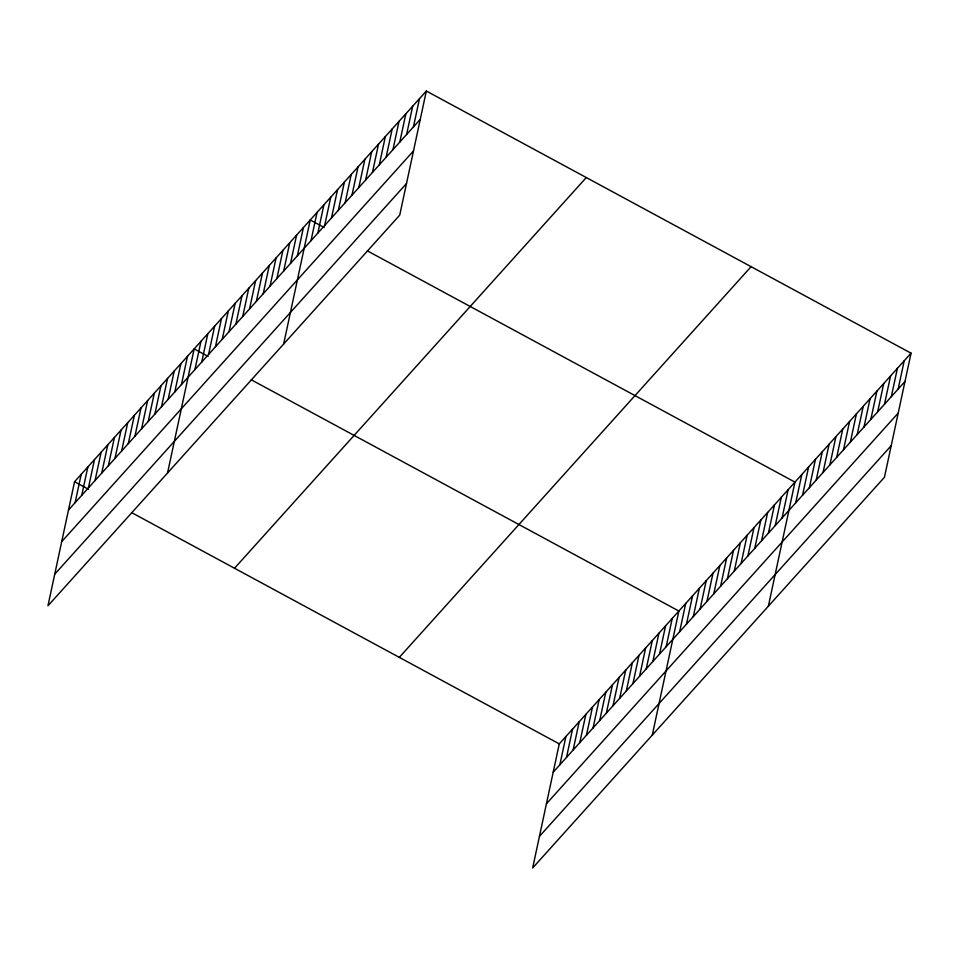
<?xml version="1.0" encoding="UTF-8"?>
<svg xmlns="http://www.w3.org/2000/svg" width="959" height="959" viewBox="0 0 959 959"><rect width="100%" height="100%" fill="white"/><g stroke="black" fill="none" stroke-linecap="round" stroke-linejoin="round"><path stroke-width="1.44" d="M426.335 91.033L74.55 481.73L47.95 605.812L399.735 215.116L426.335 91.033L911.05 353.188L884.45 477.27L532.665 867.967L559.265 743.884L911.05 353.188M75.126 502.66L81.191 474.357M81.767 495.276L87.844 466.973M88.42 487.903L94.485 459.589M95.061 480.519L101.127 452.216M101.702 473.135L107.78 444.832M108.355 465.762L114.421 437.46M114.996 458.378L121.062 430.076M121.637 450.994L127.715 422.691M128.29 443.621L134.356 415.319M134.931 436.237L140.997 407.935M141.572 428.865L147.638 400.55M148.225 421.481L154.291 393.178M154.867 414.096L160.932 385.794M161.508 406.724L167.573 378.421M168.149 399.34L174.226 371.037M174.802 391.955L180.867 363.653M181.443 384.583L187.508 356.28M167.549 472.979L194.162 348.896L208.115 356.448M194.917 369.623L200.982 341.308M201.75 362.034L207.815 333.732M208.571 354.446L214.648 326.144M215.403 346.87L221.469 318.556M222.236 339.282L228.302 310.98M229.057 331.694L235.123 303.392M235.89 324.118L241.956 295.804M242.723 316.53L248.789 288.227M249.544 308.942L255.609 280.639M256.377 301.366L262.442 273.051M263.21 293.778L269.275 265.475M270.03 286.19L276.096 257.887M276.863 278.613L282.929 250.299M283.684 271.025L289.762 242.723M290.517 263.437L296.583 235.135M297.35 255.861L303.416 227.547M283.648 344.053L310.248 219.971L324.214 227.523M311.004 240.685L317.069 212.383M317.837 233.109L323.902 204.794M324.657 225.521L330.735 197.218M331.49 217.933L337.556 189.63M338.323 210.357L344.389 182.042M345.144 202.769L351.21 174.466M351.977 195.18L358.043 166.878M358.81 187.592L364.876 159.29M365.631 180.016L371.696 151.714M372.464 172.428L378.529 144.126M379.296 164.84L385.362 136.538M386.117 157.264L392.183 128.962M392.95 149.676L399.016 121.373M399.771 142.088L405.849 113.785M406.604 134.512L412.67 106.209M413.437 126.924L419.503 98.621M559.852 764.803L565.918 736.5M566.493 757.43L572.559 729.116M573.134 750.046L579.2 721.743M579.775 742.662L585.853 714.359M586.428 735.289L592.494 706.987M593.07 727.905L599.135 699.602M599.711 720.521L605.788 692.218M606.364 713.148L612.429 684.846M613.005 705.764L619.07 677.462M619.646 698.392L625.712 670.077M626.299 691.007L632.365 662.705M632.94 683.623L639.006 655.321M639.581 676.251L645.647 647.948M646.234 668.867L652.3 640.564M652.875 661.482L658.941 633.18M659.516 654.11L665.582 625.807M666.157 646.726L672.235 618.423M652.276 735.121L678.876 611.039L251.282 379.788M679.631 631.765L685.709 603.463M686.464 624.177L692.53 595.875M693.297 616.601L699.363 588.287M700.118 609.013L706.196 580.71M706.951 601.425L713.016 573.122M713.784 593.849L719.849 565.534M720.605 586.261L726.67 557.958M727.437 578.673L733.503 550.37M734.27 571.096L740.336 542.782M741.091 563.508L747.157 535.206M747.924 555.92L753.99 527.618M754.757 548.344L760.823 520.03M761.578 540.756L767.644 512.454M768.411 533.168L774.476 504.866M775.232 525.592L781.309 497.277M782.064 518.004L788.13 489.701M768.363 606.196L794.963 482.113L367.369 250.862M795.718 502.84L801.796 474.525M802.551 495.252L808.617 466.949M809.384 487.663L815.45 459.361M816.205 480.087L822.283 451.773M823.038 472.499L829.103 444.197M829.871 464.911L835.936 436.609M836.692 457.335L842.769 429.021M843.524 449.747L849.59 421.445M850.357 442.159L856.423 413.856M857.178 434.583L863.244 406.268M864.011 426.995L870.077 398.692M870.844 419.407L876.91 391.104M877.665 411.831L883.73 383.516M884.498 404.242L890.563 375.94M891.331 396.654L897.396 368.352M898.151 389.078L904.217 360.764M68.485 510.044L420.258 119.336M61.712 541.643L413.485 150.947M54.723 574.213L406.508 183.517M234.511 568.243L586.285 177.547M399.316 657.371L751.089 266.674M553.199 772.187L904.984 381.49M546.426 803.798L898.211 413.089M539.449 836.356L891.223 445.659M74.55 481.73L88.516 489.282M131.683 512.633L559.265 743.884"/></g></svg>
